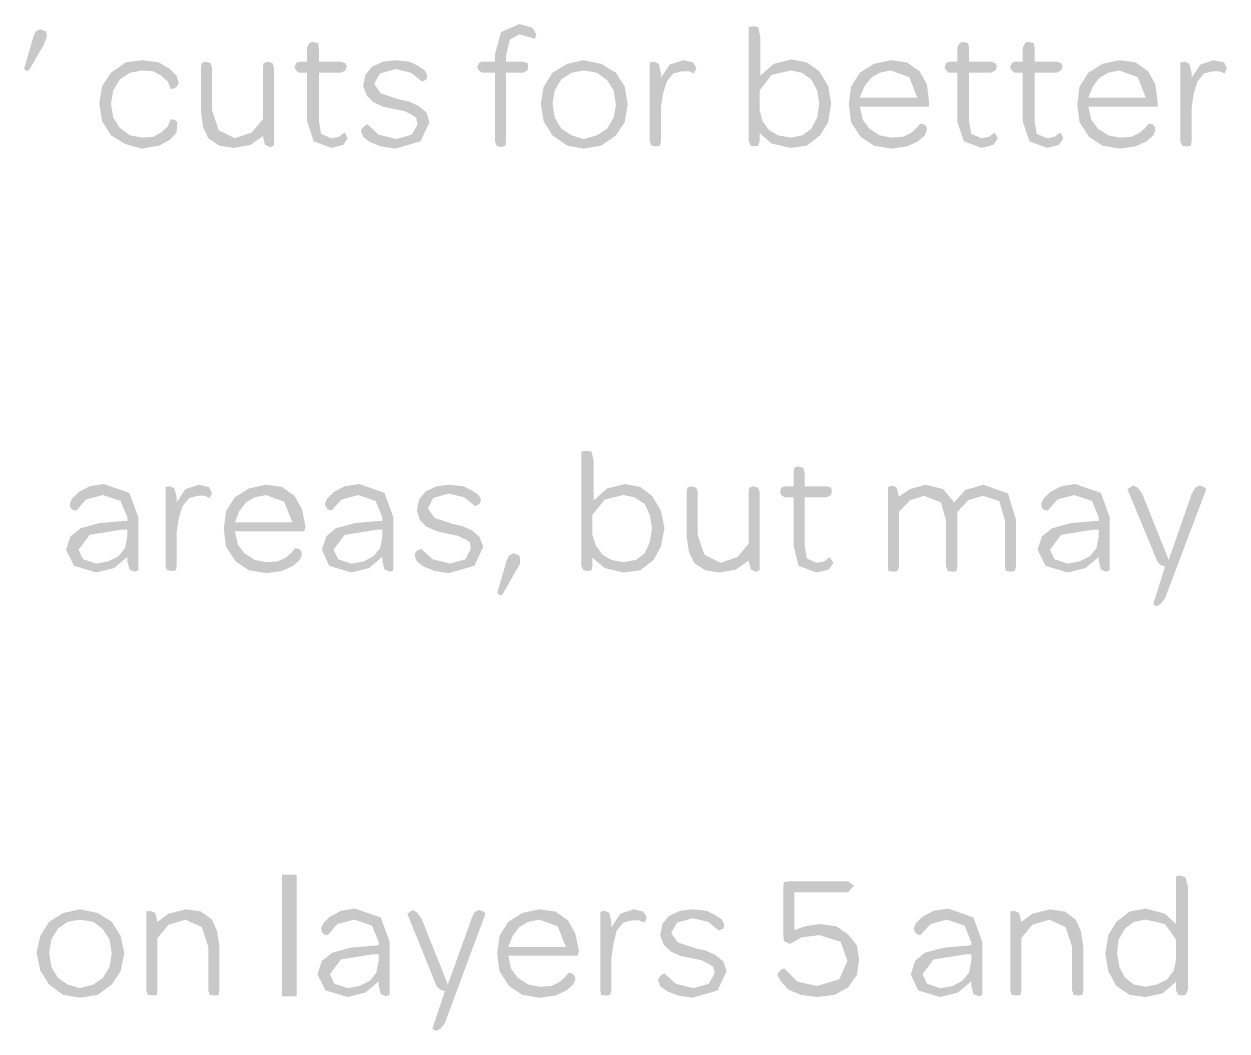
# Model space of a CAD drawing. Header units: millimetres. Extents: x 17 to 627, y 20 to 235.
# Drawn here: x 265.48 to 294.27, y 168.22 to 192.32 of the extents above; entities that cross this region are included whole.
import ezdxf

# ---------------------------------------------------------------- set-up
doc = ezdxf.new("R2010")
doc.units = ezdxf.units.MM
doc.layers.add('H', color=7, linetype='CONTINUOUS', lineweight=5)

msp = doc.modelspace()

# ---------------------------------------------------------------- hatches: boundary and pattern name
at = {"layer": 'H', "linetype": 'CONTINUOUS'}
for points in [[(276.437, 191.153), (276.366, 191.206), (276.331, 191.276), (276.366, 191.382), (276.437, 191.417), (276.754, 191.417), (276.754, 191.594), (276.895, 192.123), (277.336, 192.317), (277.654, 192.229), (277.742, 192.07), (277.707, 191.964), (277.53, 192.017), (277.336, 192.07), (277.107, 191.946), (277.019, 191.576), (277.019, 191.417), (277.424, 191.417), (277.53, 191.382), (277.548, 191.311), (277.53, 191.206), (277.424, 191.153), (277.019, 191.153), (277.019, 189.512), (277.001, 189.406), (276.895, 189.371), (276.789, 189.406), (276.754, 189.512), (276.754, 191.153), (276.437, 191.153)], [(265.553, 191.188), (265.483, 191.241), (265.712, 192.035), (265.765, 192.14), (265.871, 192.193), (266.012, 192.14), (266.03, 192.035), (265.959, 191.823), (265.606, 191.223), (265.553, 191.188), (265.553, 191.188)], [(283.087, 189.512), (283.051, 189.406), (282.981, 189.389), (282.875, 189.406), (282.822, 189.512), (282.822, 192.246), (282.928, 192.264), (283.051, 192.246), (283.104, 191.999), (283.104, 191.082), (283.422, 191.364), (283.845, 191.47), (284.215, 191.4), (284.515, 191.188), (284.727, 190.835), (284.798, 190.412), (284.727, 189.971), (284.533, 189.653), (284.215, 189.406), (283.827, 189.353), (283.827, 189.6), (284.11, 189.653), (284.321, 189.812), (284.462, 190.077), (284.515, 190.412), (284.462, 190.729), (284.321, 190.994), (284.092, 191.153), (283.827, 191.206), (283.369, 191.1), (283.087, 190.729), (283.087, 190.253), (283.157, 189.988), (283.316, 189.777), (283.528, 189.653), (283.827, 189.6), (283.827, 189.353), (283.369, 189.459), (283.087, 189.706), (283.087, 189.512)], [(272.062, 191.153), (271.992, 191.206), (271.956, 191.276), (271.992, 191.382), (272.062, 191.417), (272.256, 191.417), (272.256, 191.752), (272.309, 191.858), (272.38, 191.893), (272.521, 191.858), (272.538, 191.752), (272.538, 191.417), (273.068, 191.417), (273.173, 191.382), (273.209, 191.311), (273.173, 191.206), (273.068, 191.153), (272.538, 191.153), (272.538, 190.006), (272.591, 189.689), (272.838, 189.583), (273.015, 189.618), (273.156, 189.724), (273.226, 189.583), (273.121, 189.424), (272.838, 189.353), (272.415, 189.512), (272.256, 189.988), (272.256, 191.153), (272.062, 191.153)], [(287.62, 191.153), (287.549, 191.206), (287.514, 191.276), (287.549, 191.382), (287.62, 191.417), (287.814, 191.417), (287.814, 191.752), (287.867, 191.858), (287.937, 191.893), (288.078, 191.858), (288.096, 191.752), (288.096, 191.417), (288.625, 191.417), (288.731, 191.382), (288.766, 191.311), (288.731, 191.206), (288.625, 191.153), (288.096, 191.153), (288.096, 190.006), (288.149, 189.689), (288.396, 189.583), (288.572, 189.618), (288.713, 189.724), (288.784, 189.583), (288.678, 189.424), (288.396, 189.353), (287.973, 189.512), (287.814, 189.988), (287.814, 191.153), (287.62, 191.153)], [(289.19, 191.153), (289.119, 191.206), (289.084, 191.276), (289.119, 191.382), (289.19, 191.417), (289.384, 191.417), (289.384, 191.752), (289.437, 191.858), (289.507, 191.893), (289.648, 191.858), (289.666, 191.752), (289.666, 191.417), (290.195, 191.417), (290.301, 191.382), (290.336, 191.311), (290.301, 191.206), (290.195, 191.153), (289.666, 191.153), (289.666, 190.006), (289.719, 189.689), (289.966, 189.583), (290.142, 189.618), (290.283, 189.724), (290.354, 189.583), (290.248, 189.424), (289.966, 189.353), (289.542, 189.512), (289.384, 189.988), (289.384, 191.153), (289.19, 191.153)], [(268.305, 189.336), (267.917, 189.442), (267.564, 189.653), (267.353, 189.988), (267.282, 190.412), (267.353, 190.835), (267.564, 191.153), (267.917, 191.4), (268.305, 191.453), (268.711, 191.4), (268.975, 191.241), (269.134, 191.082), (269.187, 190.888), (269.099, 190.782), (268.993, 190.765), (268.923, 190.941), (268.764, 191.082), (268.57, 191.188), (268.305, 191.206), (268.023, 191.153), (267.776, 190.994), (267.617, 190.729), (267.564, 190.412), (267.617, 190.077), (267.776, 189.83), (268.023, 189.653), (268.305, 189.6), (268.57, 189.618), (268.764, 189.724), (268.923, 189.865), (268.993, 190.041), (269.099, 190.024), (269.152, 189.971), (269.134, 189.724), (268.975, 189.548), (268.711, 189.406), (268.305, 189.336), (268.305, 189.336)], [(274.373, 189.336), (274.02, 189.389), (273.756, 189.495), (273.597, 189.618), (273.544, 189.759), (273.579, 189.83), (273.632, 189.883), (273.703, 189.918), (273.967, 189.671), (274.391, 189.565), (274.761, 189.671), (274.902, 189.918), (274.867, 190.077), (274.761, 190.147), (274.585, 190.235), (274.32, 190.288), (274.073, 190.341), (273.844, 190.447), (273.685, 190.606), (273.597, 190.835), (273.65, 191.1), (273.808, 191.294), (274.073, 191.417), (274.373, 191.453), (274.708, 191.417), (274.92, 191.311), (275.078, 191.206), (275.131, 191.082), (275.114, 190.994), (275.008, 190.941), (274.743, 191.153), (274.373, 191.241), (274.003, 191.135), (273.861, 190.888), (274.02, 190.659), (274.443, 190.518), (274.69, 190.465), (274.92, 190.359), (275.114, 190.2), (275.184, 189.971), (274.973, 189.512), (274.373, 189.336), (274.373, 189.336)], [(278.871, 189.336), (278.483, 189.406), (278.13, 189.653), (277.918, 189.988), (277.848, 190.412), (277.918, 190.818), (278.13, 191.153), (278.483, 191.364), (278.589, 191.153), (278.342, 190.994), (278.183, 190.729), (278.13, 190.412), (278.183, 190.077), (278.342, 189.812), (278.589, 189.653), (278.871, 189.565), (279.188, 189.653), (279.435, 189.812), (279.594, 190.077), (279.647, 190.394), (279.594, 190.729), (279.435, 190.976), (279.188, 191.153), (278.871, 191.206), (278.589, 191.153), (278.483, 191.364), (278.871, 191.453), (279.294, 191.364), (279.647, 191.153), (279.859, 190.818), (279.929, 190.394), (279.859, 189.971), (279.647, 189.653), (279.294, 189.406), (278.871, 189.336), (278.871, 189.336)], [(281.252, 191.453), (281.499, 191.4), (281.57, 191.258), (281.517, 191.135), (281.393, 191.188), (281.234, 191.188), (281.023, 191.135), (280.864, 190.941), (280.776, 190.659), (280.723, 190.306), (280.723, 189.512), (280.705, 189.406), (280.617, 189.389), (280.494, 189.406), (280.458, 189.512), (280.458, 191.4), (280.564, 191.417), (280.67, 191.364), (280.723, 191.153), (280.723, 191.029), (280.935, 191.347), (281.252, 191.453), (281.252, 191.453)], [(285.556, 190.024), (285.715, 189.812), (285.962, 189.653), (286.244, 189.6), (286.508, 189.618), (286.703, 189.706), (286.826, 189.812), (286.932, 189.936), (287.02, 189.918), (287.073, 189.865), (287.091, 189.777), (287.038, 189.653), (286.879, 189.512), (286.614, 189.389), (286.244, 189.336), (285.821, 189.406), (285.503, 189.618), (285.274, 189.971), (285.221, 190.394), (285.274, 190.818), (285.485, 191.153), (285.821, 191.364), (286.226, 191.453), (286.614, 191.4), (286.914, 191.188), (287.091, 190.87), (287.143, 190.447), (287.143, 190.341), (287.038, 190.341), (285.485, 190.341), (285.485, 190.553), (286.861, 190.553), (286.667, 191.047), (286.226, 191.206), (285.962, 191.153), (285.75, 191.029), (285.591, 190.818), (285.485, 190.553), (285.485, 190.341), (285.556, 190.024), (285.556, 190.024)], [(291.024, 190.024), (291.183, 189.812), (291.43, 189.653), (291.712, 189.6), (291.977, 189.618), (292.171, 189.706), (292.294, 189.812), (292.4, 189.936), (292.488, 189.918), (292.541, 189.865), (292.559, 189.777), (292.506, 189.653), (292.347, 189.512), (292.082, 189.389), (291.712, 189.336), (291.289, 189.406), (290.971, 189.618), (290.742, 189.971), (290.689, 190.394), (290.742, 190.818), (290.953, 191.153), (291.289, 191.364), (291.694, 191.453), (292.082, 191.4), (292.382, 191.188), (292.559, 190.87), (292.612, 190.447), (292.612, 190.341), (292.506, 190.341), (290.953, 190.341), (290.953, 190.553), (292.329, 190.553), (292.135, 191.047), (291.694, 191.206), (291.43, 191.153), (291.218, 191.029), (291.059, 190.818), (290.953, 190.553), (290.953, 190.341), (291.024, 190.024), (291.024, 190.024)], [(293.952, 191.453), (294.199, 191.4), (294.27, 191.258), (294.217, 191.135), (294.093, 191.188), (293.934, 191.188), (293.723, 191.135), (293.564, 190.941), (293.476, 190.659), (293.423, 190.306), (293.423, 189.512), (293.405, 189.406), (293.317, 189.389), (293.194, 189.406), (293.158, 189.512), (293.158, 191.4), (293.264, 191.417), (293.37, 191.364), (293.423, 191.153), (293.423, 191.029), (293.635, 191.347), (293.952, 191.453), (293.952, 191.453)], [(270.898, 189.424), (270.51, 189.353), (270.157, 189.406), (269.893, 189.583), (269.769, 189.847), (269.716, 190.218), (269.716, 191.276), (269.734, 191.382), (269.822, 191.417), (269.946, 191.382), (269.981, 191.276), (269.981, 190.253), (270.14, 189.777), (270.528, 189.583), (270.933, 189.724), (271.198, 190.041), (271.198, 191.276), (271.216, 191.382), (271.304, 191.417), (271.427, 191.382), (271.463, 191.276), (271.463, 189.406), (271.374, 189.371), (271.251, 189.424), (271.198, 189.636), (270.898, 189.424), (270.898, 189.424)], [(279.083, 179.352), (279.065, 179.246), (278.977, 179.229), (278.871, 179.246), (278.818, 179.352), (278.818, 182.086), (278.924, 182.104), (279.065, 182.086), (279.118, 181.839), (279.118, 180.922), (279.435, 181.204), (279.859, 181.31), (280.229, 181.24), (280.511, 181.028), (280.723, 180.675), (280.811, 180.252), (280.723, 179.811), (280.547, 179.493), (280.229, 179.246), (279.823, 179.193), (279.823, 179.44), (280.123, 179.493), (280.335, 179.652), (280.458, 179.917), (280.511, 180.252), (280.458, 180.569), (280.335, 180.834), (280.088, 180.993), (279.823, 181.046), (279.382, 180.94), (279.083, 180.569), (279.083, 180.093), (279.171, 179.828), (279.329, 179.617), (279.541, 179.493), (279.823, 179.44), (279.823, 179.193), (279.382, 179.299), (279.083, 179.546), (279.083, 179.352)], [(283.686, 180.993), (283.598, 181.046), (283.58, 181.116), (283.598, 181.222), (283.686, 181.257), (283.898, 181.257), (283.898, 181.592), (283.916, 181.698), (284.004, 181.733), (284.127, 181.698), (284.163, 181.592), (284.163, 181.257), (284.692, 181.257), (284.798, 181.222), (284.815, 181.151), (284.798, 181.046), (284.692, 180.993), (284.163, 180.993), (284.163, 179.846), (284.215, 179.529), (284.445, 179.423), (284.639, 179.458), (284.762, 179.564), (284.85, 179.423), (284.745, 179.264), (284.445, 179.193), (284.021, 179.352), (283.898, 179.828), (283.898, 180.993), (283.686, 180.993)], [(267.952, 180.516), (267.794, 180.904), (267.37, 181.046), (266.965, 180.94), (266.735, 180.675), (266.647, 180.693), (266.594, 180.746), (266.577, 180.834), (266.629, 180.957), (266.788, 181.116), (267.053, 181.257), (267.388, 181.31), (268.005, 181.098), (268.217, 180.516), (268.217, 179.246), (268.129, 179.211), (268.005, 179.264), (267.952, 179.476), (267.952, 179.564), (267.635, 179.299), (267.494, 179.458), (267.741, 179.582), (267.899, 179.776), (267.952, 180.04), (267.952, 180.217), (267.811, 180.217), (267.053, 180.093), (266.788, 179.74), (266.894, 179.511), (267.212, 179.405), (267.494, 179.458), (267.635, 179.299), (267.212, 179.193), (266.682, 179.352), (266.488, 179.74), (266.594, 180.058), (266.841, 180.252), (267.282, 180.375), (267.899, 180.428), (267.952, 180.428), (267.952, 180.516)], [(269.663, 181.293), (269.91, 181.24), (269.981, 181.098), (269.928, 180.975), (269.804, 181.028), (269.646, 181.028), (269.434, 180.975), (269.275, 180.781), (269.187, 180.499), (269.134, 180.146), (269.134, 179.352), (269.117, 179.246), (269.028, 179.229), (268.905, 179.246), (268.87, 179.352), (268.87, 181.24), (268.975, 181.257), (269.081, 181.204), (269.134, 180.993), (269.134, 180.869), (269.346, 181.187), (269.663, 181.293), (269.663, 181.293)], [(270.598, 179.864), (270.757, 179.652), (271.004, 179.493), (271.286, 179.44), (271.551, 179.458), (271.745, 179.546), (271.868, 179.652), (271.974, 179.776), (272.062, 179.758), (272.115, 179.705), (272.133, 179.617), (272.08, 179.493), (271.921, 179.352), (271.657, 179.229), (271.286, 179.176), (270.863, 179.246), (270.545, 179.458), (270.316, 179.811), (270.263, 180.234), (270.316, 180.658), (270.528, 180.993), (270.863, 181.204), (271.268, 181.293), (271.657, 181.24), (271.956, 181.028), (272.133, 180.71), (272.221, 180.287), (272.186, 180.181), (272.08, 180.181), (270.528, 180.181), (270.528, 180.393), (271.903, 180.393), (271.709, 180.887), (271.268, 181.046), (271.004, 180.993), (270.792, 180.869), (270.633, 180.658), (270.528, 180.393), (270.528, 180.181), (270.598, 179.864), (270.598, 179.864)], [(274.055, 180.516), (273.897, 180.904), (273.473, 181.046), (273.085, 180.94), (272.838, 180.675), (272.768, 180.693), (272.715, 180.746), (272.68, 180.834), (272.733, 180.957), (272.891, 181.116), (273.156, 181.257), (273.509, 181.31), (274.108, 181.098), (274.32, 180.516), (274.32, 179.246), (274.249, 179.211), (274.108, 179.264), (274.055, 179.476), (274.055, 179.564), (273.738, 179.299), (273.614, 179.458), (273.844, 179.582), (274.003, 179.776), (274.055, 180.04), (274.055, 180.217), (273.932, 180.217), (273.156, 180.093), (272.891, 179.74), (272.997, 179.511), (273.315, 179.405), (273.614, 179.458), (273.738, 179.299), (273.315, 179.193), (272.785, 179.352), (272.609, 179.74), (272.715, 180.058), (272.944, 180.252), (273.403, 180.375), (274.003, 180.428), (274.055, 180.428), (274.055, 180.516)], [(275.643, 179.176), (275.308, 179.229), (275.043, 179.335), (274.884, 179.458), (274.832, 179.599), (274.849, 179.67), (274.902, 179.723), (274.99, 179.758), (275.255, 179.511), (275.678, 179.405), (276.049, 179.511), (276.172, 179.758), (276.154, 179.917), (276.049, 179.987), (275.855, 180.075), (275.59, 180.128), (275.361, 180.181), (275.114, 180.287), (274.955, 180.446), (274.884, 180.675), (274.937, 180.94), (275.096, 181.134), (275.361, 181.257), (275.643, 181.293), (275.996, 181.257), (276.207, 181.151), (276.366, 181.046), (276.419, 180.922), (276.384, 180.834), (276.278, 180.781), (276.013, 180.993), (275.643, 181.081), (275.273, 180.975), (275.149, 180.728), (275.308, 180.499), (275.731, 180.358), (275.96, 180.305), (276.207, 180.199), (276.384, 180.04), (276.472, 179.811), (276.26, 179.352), (275.643, 179.176), (275.643, 179.176)], [(282.522, 179.264), (282.134, 179.193), (281.781, 179.246), (281.517, 179.423), (281.393, 179.687), (281.34, 180.058), (281.34, 181.116), (281.358, 181.222), (281.446, 181.257), (281.57, 181.222), (281.605, 181.116), (281.605, 180.093), (281.764, 179.617), (282.152, 179.423), (282.557, 179.564), (282.822, 179.881), (282.822, 181.116), (282.84, 181.222), (282.928, 181.257), (283.051, 181.222), (283.087, 181.116), (283.087, 179.246), (282.998, 179.211), (282.875, 179.264), (282.822, 179.476), (282.522, 179.264), (282.522, 179.264)], [(286.685, 181.187), (287.055, 181.293), (287.479, 181.187), (287.743, 180.869), (288.008, 181.169), (288.449, 181.293), (289.031, 181.081), (289.225, 180.446), (289.225, 179.335), (289.19, 179.229), (289.084, 179.211), (288.978, 179.229), (288.96, 179.335), (288.96, 180.428), (288.819, 180.904), (288.431, 181.028), (288.078, 180.922), (287.814, 180.64), (287.814, 179.335), (287.796, 179.229), (287.708, 179.211), (287.584, 179.229), (287.549, 179.335), (287.549, 180.428), (287.426, 180.869), (287.02, 181.028), (286.685, 180.922), (286.42, 180.64), (286.42, 179.335), (286.385, 179.229), (286.314, 179.211), (286.173, 179.229), (286.156, 179.335), (286.156, 181.24), (286.262, 181.275), (286.367, 181.222), (286.42, 181.01), (286.685, 181.187), (286.685, 181.187)], [(291.2, 180.516), (291.042, 180.904), (290.618, 181.046), (290.213, 180.94), (289.983, 180.675), (289.895, 180.693), (289.842, 180.746), (289.825, 180.834), (289.878, 180.957), (290.036, 181.116), (290.301, 181.257), (290.636, 181.31), (291.253, 181.098), (291.465, 180.516), (291.465, 179.246), (291.377, 179.211), (291.253, 179.264), (291.2, 179.476), (291.2, 179.564), (290.883, 179.299), (290.742, 179.458), (290.989, 179.582), (291.148, 179.776), (291.2, 180.04), (291.2, 180.217), (291.059, 180.217), (290.301, 180.093), (290.036, 179.74), (290.142, 179.511), (290.46, 179.405), (290.742, 179.458), (290.883, 179.299), (290.46, 179.193), (289.93, 179.352), (289.736, 179.74), (289.842, 180.058), (290.089, 180.252), (290.53, 180.375), (291.148, 180.428), (291.2, 180.428), (291.2, 180.516)], [(292.576, 178.382), (292.506, 178.435), (292.788, 179.335), (292.682, 179.37), (292.612, 179.44), (291.888, 181.187), (292.029, 181.275), (292.135, 181.222), (292.241, 181.081), (292.876, 179.493), (293.423, 181.063), (293.511, 181.222), (293.617, 181.275), (293.723, 181.24), (293.776, 181.187), (292.788, 178.576), (292.682, 178.435), (292.576, 178.382), (292.576, 178.382)], [(276.878, 178.647), (276.807, 178.7), (277.036, 179.493), (277.089, 179.599), (277.195, 179.652), (277.336, 179.599), (277.354, 179.493), (277.354, 179.405), (277.283, 179.282), (276.931, 178.664), (276.878, 178.647), (276.878, 178.647)], [(271.657, 169.051), (272.009, 169.051), (272.009, 171.962), (271.657, 171.962), (271.657, 169.051)], [(293.053, 171.926), (293.158, 171.944), (293.282, 171.891), (293.335, 171.679), (293.335, 169.192), (293.282, 169.086), (293.211, 169.069), (293.105, 169.086), (293.053, 169.192), (293.053, 169.404), (292.841, 169.457), (293, 169.668), (293.053, 169.933), (293.053, 170.409), (292.788, 170.78), (292.329, 170.886), (292.047, 170.833), (291.835, 170.674), (291.677, 170.409), (291.641, 170.092), (291.694, 169.757), (291.835, 169.492), (292.047, 169.333), (292.329, 169.28), (292.594, 169.333), (292.841, 169.457), (293.053, 169.404), (292.735, 169.122), (292.312, 169.033), (291.941, 169.086), (291.624, 169.298), (291.43, 169.651), (291.359, 170.074), (291.43, 170.515), (291.624, 170.833), (291.941, 171.08), (292.329, 171.15), (292.788, 171.027), (293.053, 170.78), (293.053, 171.926)], [(284.18, 170.727), (284.515, 170.78), (284.921, 170.727), (285.203, 170.533), (285.415, 170.268), (285.468, 169.933), (285.415, 169.563), (285.203, 169.263), (284.886, 169.086), (284.462, 169.033), (284.074, 169.086), (283.774, 169.21), (283.598, 169.404), (283.51, 169.563), (283.545, 169.633), (283.598, 169.686), (283.669, 169.721), (283.986, 169.404), (284.462, 169.298), (284.992, 169.457), (285.186, 169.898), (285.027, 170.356), (284.515, 170.515), (284.092, 170.462), (283.81, 170.303), (283.669, 170.374), (283.651, 170.515), (283.651, 171.644), (283.669, 171.785), (283.81, 171.803), (285.203, 171.803), (285.344, 171.697), (285.203, 171.538), (283.916, 171.538), (283.916, 170.639), (284.18, 170.727), (284.18, 170.727)], [(266.823, 169.016), (266.418, 169.086), (266.083, 169.333), (265.871, 169.668), (265.783, 170.092), (265.871, 170.498), (266.083, 170.833), (266.418, 171.044), (266.524, 170.833), (266.294, 170.674), (266.136, 170.409), (266.083, 170.092), (266.136, 169.757), (266.294, 169.492), (266.524, 169.333), (266.823, 169.245), (267.141, 169.333), (267.37, 169.492), (267.529, 169.757), (267.582, 170.074), (267.529, 170.409), (267.37, 170.656), (267.141, 170.833), (266.823, 170.886), (266.524, 170.833), (266.418, 171.044), (266.823, 171.133), (267.247, 171.044), (267.582, 170.833), (267.794, 170.498), (267.882, 170.074), (267.794, 169.651), (267.582, 169.333), (267.247, 169.086), (266.823, 169.016), (266.823, 169.016)], [(268.94, 171.027), (269.363, 171.133), (269.716, 171.08), (269.981, 170.886), (270.104, 170.603), (270.157, 170.251), (270.157, 169.192), (270.14, 169.086), (270.051, 169.069), (269.928, 169.086), (269.893, 169.192), (269.893, 170.233), (269.734, 170.709), (269.346, 170.886), (268.94, 170.762), (268.676, 170.445), (268.676, 169.192), (268.658, 169.086), (268.57, 169.069), (268.446, 169.086), (268.411, 169.192), (268.411, 171.08), (268.499, 171.097), (268.623, 171.044), (268.676, 170.833), (268.94, 171.027), (268.94, 171.027)], [(273.967, 170.356), (273.808, 170.744), (273.385, 170.886), (272.979, 170.78), (272.75, 170.515), (272.662, 170.533), (272.609, 170.586), (272.591, 170.674), (272.644, 170.797), (272.803, 170.956), (273.068, 171.097), (273.403, 171.15), (274.02, 170.938), (274.232, 170.356), (274.232, 169.086), (274.144, 169.051), (274.02, 169.104), (273.967, 169.316), (273.967, 169.404), (273.65, 169.139), (273.509, 169.298), (273.756, 169.422), (273.914, 169.616), (273.967, 169.88), (273.967, 170.057), (273.826, 170.057), (273.068, 169.933), (272.803, 169.58), (272.909, 169.351), (273.226, 169.245), (273.509, 169.298), (273.65, 169.139), (273.226, 169.033), (272.697, 169.192), (272.503, 169.58), (272.609, 169.898), (272.856, 170.092), (273.297, 170.215), (273.914, 170.268), (273.967, 170.268), (273.967, 170.356)], [(275.343, 168.222), (275.255, 168.275), (275.555, 169.175), (275.449, 169.21), (275.361, 169.28), (274.655, 171.027), (274.779, 171.115), (274.884, 171.062), (274.99, 170.921), (275.625, 169.333), (276.19, 170.903), (276.26, 171.062), (276.366, 171.115), (276.472, 171.08), (276.525, 171.027), (275.555, 168.416), (275.449, 168.275), (275.343, 168.222), (275.343, 168.222)], [(277.142, 169.704), (277.301, 169.492), (277.548, 169.333), (277.83, 169.28), (278.095, 169.298), (278.289, 169.386), (278.412, 169.492), (278.518, 169.616), (278.606, 169.598), (278.659, 169.545), (278.677, 169.457), (278.624, 169.333), (278.465, 169.192), (278.201, 169.069), (277.83, 169.016), (277.407, 169.086), (277.089, 169.298), (276.86, 169.651), (276.807, 170.074), (276.86, 170.498), (277.072, 170.833), (277.407, 171.044), (277.813, 171.133), (278.201, 171.08), (278.5, 170.868), (278.677, 170.55), (278.765, 170.127), (278.73, 170.021), (278.624, 170.021), (277.072, 170.021), (277.072, 170.233), (278.448, 170.233), (278.253, 170.727), (277.813, 170.886), (277.548, 170.833), (277.336, 170.709), (277.178, 170.498), (277.072, 170.233), (277.072, 170.021), (277.142, 169.704), (277.142, 169.704)], [(280.07, 171.133), (280.3, 171.08), (280.388, 170.938), (280.335, 170.815), (280.194, 170.868), (280.035, 170.868), (279.823, 170.815), (279.665, 170.621), (279.594, 170.339), (279.541, 169.986), (279.541, 169.192), (279.506, 169.086), (279.435, 169.069), (279.294, 169.086), (279.277, 169.192), (279.277, 171.08), (279.382, 171.097), (279.488, 171.044), (279.541, 170.833), (279.541, 170.709), (279.753, 171.027), (280.07, 171.133), (280.07, 171.133)], [(281.481, 169.016), (281.129, 169.069), (280.864, 169.175), (280.705, 169.298), (280.652, 169.439), (280.688, 169.51), (280.741, 169.563), (280.811, 169.598), (281.076, 169.351), (281.499, 169.245), (281.869, 169.351), (282.011, 169.598), (281.975, 169.757), (281.869, 169.827), (281.693, 169.915), (281.428, 169.968), (281.182, 170.021), (280.952, 170.127), (280.793, 170.286), (280.705, 170.515), (280.758, 170.78), (280.917, 170.974), (281.182, 171.097), (281.481, 171.133), (281.817, 171.097), (282.028, 170.991), (282.187, 170.886), (282.24, 170.762), (282.222, 170.674), (282.116, 170.621), (281.852, 170.833), (281.481, 170.921), (281.111, 170.815), (280.97, 170.568), (281.129, 170.339), (281.552, 170.198), (281.799, 170.145), (282.028, 170.039), (282.222, 169.88), (282.293, 169.651), (282.081, 169.192), (281.481, 169.016), (281.481, 169.016)], [(288.149, 170.356), (287.99, 170.744), (287.567, 170.886), (287.179, 170.78), (286.932, 170.515), (286.861, 170.533), (286.808, 170.586), (286.773, 170.674), (286.826, 170.797), (286.985, 170.956), (287.249, 171.097), (287.602, 171.15), (288.202, 170.938), (288.413, 170.356), (288.413, 169.086), (288.343, 169.051), (288.202, 169.104), (288.149, 169.316), (288.149, 169.404), (287.831, 169.139), (287.708, 169.298), (287.937, 169.422), (288.096, 169.616), (288.149, 169.88), (288.149, 170.057), (288.025, 170.057), (287.249, 169.933), (286.985, 169.58), (287.091, 169.351), (287.408, 169.245), (287.708, 169.298), (287.831, 169.139), (287.408, 169.033), (286.879, 169.192), (286.703, 169.58), (286.808, 169.898), (287.038, 170.092), (287.496, 170.215), (288.096, 170.268), (288.149, 170.268), (288.149, 170.356)], [(289.613, 171.027), (290.036, 171.133), (290.389, 171.08), (290.654, 170.886), (290.777, 170.603), (290.83, 170.251), (290.83, 169.192), (290.812, 169.086), (290.724, 169.069), (290.601, 169.086), (290.565, 169.192), (290.565, 170.233), (290.407, 170.709), (290.019, 170.886), (289.613, 170.762), (289.348, 170.445), (289.348, 169.192), (289.331, 169.086), (289.243, 169.069), (289.119, 169.086), (289.084, 169.192), (289.084, 171.08), (289.172, 171.097), (289.295, 171.044), (289.348, 170.833), (289.613, 171.027), (289.613, 171.027)]]:
    msp.add_hatch(color=256, dxfattribs=at).paths.add_polyline_path(points)

doc.saveas('drawing.dxf')
